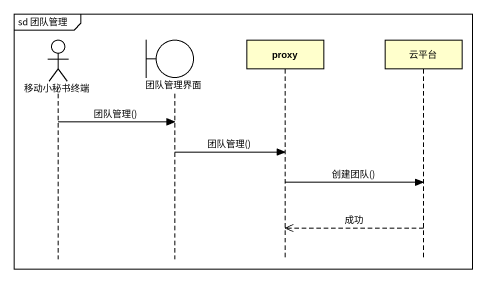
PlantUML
@startuml
mainframe sd 团队管理
hide footbox
actor 移动小秘书终端
boundary 团队管理界面
participant proxy
participant 云平台

移动小秘书终端 -> 团队管理界面 : 团队管理()
团队管理界面 -> proxy : 团队管理()
proxy -> 云平台 : 创建团队()
云平台 -->> proxy : 成功
@enduml
